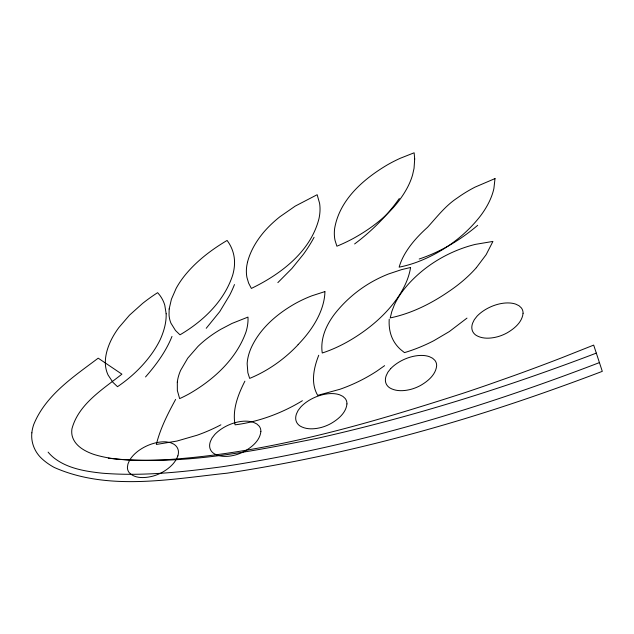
<?xml version="1.0" encoding="UTF-8"?>
<svg xmlns="http://www.w3.org/2000/svg" width="634" height="634" viewBox="0 0 634 634"><rect width="100%" height="100%" fill="white"/><g stroke="black" fill="none" stroke-linecap="round" stroke-linejoin="round"><path stroke-width="0.95" d="M389.228 319.148C388.737 326.423 389.839 333.944 393.357 340.403A100.846 56.973 -24 0 0 400.593 349.516L404.476 352.623A96.471 54.5 -24 0 0 433.862 340.68L449.347 331.55L466.981 318.109M177.853 455.862C175.23 463.224 168.898 468.589 162.264 472.33A25.439 14.368 -24 0 1 152.913 476.134C145.186 478.084 135.185 478.971 129.201 472.639A25.439 14.368 -24 0 1 127.418 467.195L127.957 463.969L129.479 460.49A29.148 16.468 -24 0 1 133.615 455.022A27.73 15.668 -24 0 1 166.037 441.85L170.237 442.564L173.494 443.99A27.254 15.398 -24 0 1 177.869 455.862M318.736 355.262C313.798 367.799 310.438 383.015 317.697 395.362L339.943 389.268A96.812 54.69 -24 0 0 377.167 370.906L384.616 365.659M171.988 336.424C165.942 351.521 156.178 364.788 145.535 376.945M244.89 381.169C238.13 394.491 232.139 409.651 235.087 424.835A101.408 57.29 -24 0 0 302.394 400.712M175.626 399.42C167.804 413.756 160.251 428.513 156.336 444.466L176.894 441.066L197.206 435.193A101.432 57.306 -24 0 0 220.886 424.828M399.317 198.497C386.978 215.917 371.683 231.172 354.612 243.955M476.34 267.699L486.135 254.686L492.919 241.427L475.341 244.383A77.348 43.698 -24 0 0 453.865 251.674C435.899 259.52 419.542 271.186 406.711 286.045A95.385 53.89 -24 0 0 394.253 305.144L391.804 311.548L390.243 317.911C411.236 313.553 430.795 303.829 448.396 291.775A103.841 58.669 -24 0 0 476.34 267.699M390.655 368.655L387.865 372.229L386.209 375.653A27.254 15.398 -24 0 0 389.736 387.865C396.187 391.661 404.215 391.107 411.197 389.26A25.439 14.368 -24 0 0 420.556 385.456C427.887 381.208 435.756 374.773 436.652 365.77A25.439 14.368 -24 0 0 434.869 360.326L432.586 358.242L429.408 356.68A29.148 16.468 -24 0 0 423.076 355.468A27.73 15.668 -24 0 0 390.671 368.663M206.232 328.285L219.736 311.643L229.69 295.143A184.201 104.071 -24 0 0 234.469 284.555M298.194 344.603C284.603 359.074 268.031 370.827 249.661 378.403L247.854 372.713L247.157 363.702A90.773 51.283 -24 0 1 251.222 347.757C260.106 328.269 277.153 313.759 295.499 303.409A73.607 41.582 -24 0 1 311.849 295.816L324.822 291.616M277.851 282.621L291.925 268.467L303.464 254.202A179.993 101.686 -24 0 0 314.084 237.298M477.687 225.308C460.458 239.969 440.693 251.857 419.185 259.021M599.431 362.6C477.426 409.326 351.426 447.247 222.043 466.767C182.362 472.068 142.143 476.443 102.098 473.178C85.558 471.363 67.973 468.629 54.389 458.224A107.582 60.777 -24 0 1 48.105 452.121M596.317 353.122C505.726 387.612 412.98 416.696 318.403 438.062C249.606 451.955 178.733 466.022 108.319 458.208M410.602 267.477L401.663 269.601L388.531 273.975A74.693 42.201 -24 0 0 371.881 281.916C357.465 290.095 344.658 301.134 334.475 314.21A90.583 51.18 -24 0 0 326.455 327.429C322.793 335.362 320.907 344.294 322.254 353.003C337.51 348.026 351.704 340.157 364.661 330.758A113.296 64.01 -24 0 0 377 320.82A117.702 66.499 -24 0 0 410.563 267.485M324.933 291.585A119.279 67.394 -24 0 1 298.115 344.587M166.156 313.79C166.433 322.722 163.849 331.471 160.236 339.555A124.272 70.208 -24 0 1 152.612 352.536C143.205 366.008 131.079 377.492 117.496 386.692L112.947 382.35L108.097 375.043A88.903 50.229 -24 0 1 105.363 363.876C105.014 355.785 107.487 347.86 110.887 340.609A103.057 58.225 -24 0 1 118.796 327.643L129.51 315.161L142.602 303.417A114.461 64.668 -24 0 1 157.628 292.67L159.57 294.984A97.279 54.96 -24 0 1 164.785 305.208L166.156 313.79M414.691 158.96L414.042 168.375L412.607 174.77A110.99 62.711 -24 0 1 407.25 187.878C395.362 209.997 375.09 226.401 353.423 238.392A94.418 53.343 -24 0 1 336.892 246.206L335.077 240.508A95.092 53.724 -24 0 1 334.665 228.327C339.618 199.639 363.504 179.002 387.35 164.88A85.844 48.501 -24 0 1 400.26 158.278L414.129 152.794L414.691 158.96M495.011 178.582L493.894 188.52A105.212 59.445 -24 0 1 480.398 216.012C464.136 236.95 441.636 252.871 416.871 262.175A73.14 41.321 -24 0 1 403.628 266.185L399.143 267.176A91.241 51.544 -24 0 1 404.833 253.965C410.745 243.805 418.852 235.111 427.554 227.281C436.897 217.034 445.496 205.67 457.344 197.935A83.934 47.415 -24 0 1 475.009 187.141L495.011 178.582M31.859 432.824C30.781 442.31 34.727 452.034 41.67 458.485A141.651 80.027 -24 0 0 54.255 467.456C108.192 491.342 170.57 479.114 227.02 473.186C338.461 456.266 447.85 427.102 553.926 389.165A1313.212 741.923 -24 0 0 602.3 371.35L593.686 345.102L562.16 357.616A1237.172 698.961 -24 0 1 513.294 375.859L488.362 384.664A1274.546 720.073 -24 0 1 463.232 393.199C366.658 424.312 267.889 453.167 166.132 459.713C142.151 460.458 117.425 461.6 94.181 454.523C85.083 451.44 74.836 445.995 72.205 435.978A51.227 28.942 -24 0 1 71.935 428.846C78.568 403.953 102.922 389.252 121.902 374.155L98.199 358.17C73.734 376.628 45.6 395.069 33.689 424.621A77.633 43.865 -24 0 0 31.859 432.824M169.159 308.996L169.032 314.995A79.535 44.935 -24 0 0 170.966 323.213L175.491 330.488L179.985 334.823C203.11 321.279 224.23 301.166 232.686 275.132A103.263 58.344 -24 0 0 234.437 259.623C233.922 252.689 231.291 245.976 227.091 240.444C211.399 249.764 196.58 261.01 185.001 275.235A99.855 56.418 -24 0 0 176.117 288.454L171.418 299.208L169.159 308.996M177.306 382.056L177.354 390.512L179.628 398.62A79.131 44.705 -24 0 0 189.098 393.873C213.634 379.806 236.371 359.074 246.024 331.883A98.833 55.84 -24 0 0 248.029 319.988L247.989 317.087L232.052 323.411L220.791 329.3A77.982 44.055 -24 0 0 198.038 346.354L187.759 358.162L180.635 370.319A80.13 45.268 -24 0 0 177.782 379.164L177.306 382.056M260.875 431.485C259.972 440.487 252.102 446.922 244.772 451.17A25.439 14.368 -24 0 1 235.412 454.974C228.446 456.805 220.394 457.399 213.967 453.572A27.254 15.398 -24 0 1 210.433 441.367L212.081 437.943L214.871 434.377A27.73 15.668 -24 0 1 247.284 421.198A29.148 16.468 -24 0 1 253.624 422.395L256.802 423.956L259.084 426.04A25.439 14.368 -24 0 1 260.875 431.485M346.949 403.913C346.053 412.916 338.184 419.343 330.845 423.591A25.439 14.368 -24 0 1 321.493 427.403C314.519 429.234 306.476 429.828 300.048 426A27.254 15.398 -24 0 1 296.506 413.796L298.162 410.372L300.944 406.798A27.73 15.668 -24 0 1 333.365 393.627A29.148 16.468 -24 0 1 339.705 394.823L342.883 396.385L345.158 398.461A25.439 14.368 -24 0 1 346.949 403.913M523.066 313.259C522.17 322.27 514.301 328.697 506.962 332.945A25.439 14.368 -24 0 1 497.611 336.749C490.637 338.58 482.593 339.182 476.166 335.346A27.254 15.398 -24 0 1 472.631 323.15L474.28 319.726L477.061 316.152A27.73 15.668 -24 0 1 509.482 302.973A29.148 16.468 -24 0 1 515.822 304.169L519 305.731L521.275 307.815A25.439 14.368 -24 0 1 523.066 313.259M247.474 262.294L246.84 265.472A90.63 51.203 -24 0 0 246.959 277.518L248.615 283.121L251.365 288.43C280.696 274.26 310.581 251.753 318.973 218.675A106.266 60.04 -24 0 0 319.591 203.308L317.151 194.717L295.23 206.105L279.911 216.749A91.637 51.766 -24 0 0 264.132 231.743C256.58 240.611 250.367 250.929 247.474 262.294"/></g></svg>
